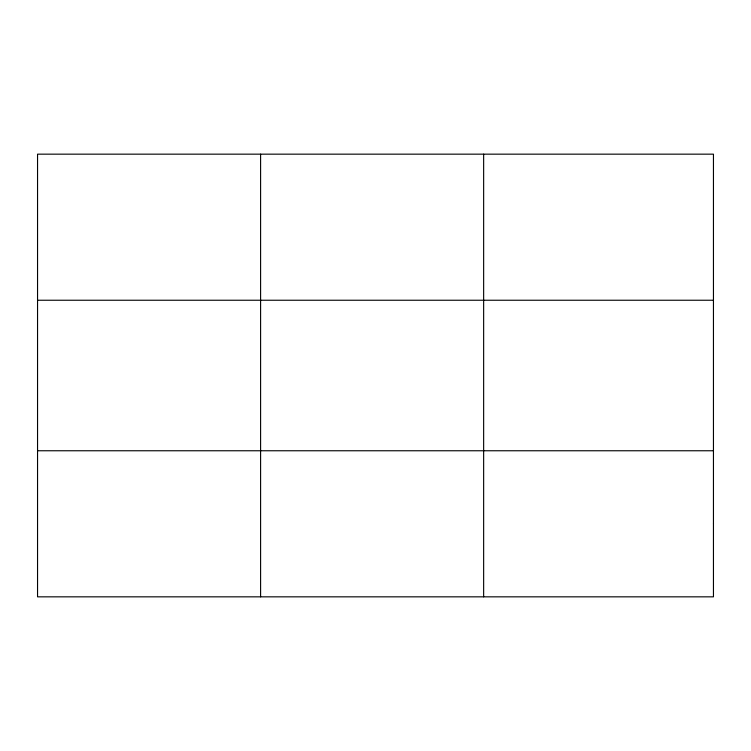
<?xml version="1.0" encoding="UTF-8"?>
<svg xmlns="http://www.w3.org/2000/svg" width="751" height="751" viewBox="0 0 751 751"><rect width="100%" height="100%" fill="white"/><g stroke="black" fill="none" stroke-linecap="round" stroke-linejoin="round"><path stroke-width="1.13" d="M260.597 596.838L260.597 154.162M483.644 596.838L483.644 154.162M37.55 300.24L713.45 300.24M37.55 450.76L713.45 450.76M713.45 523.804L713.45 596.838L37.55 596.838L37.55 154.162L713.45 154.162L713.45 523.804"/></g></svg>
